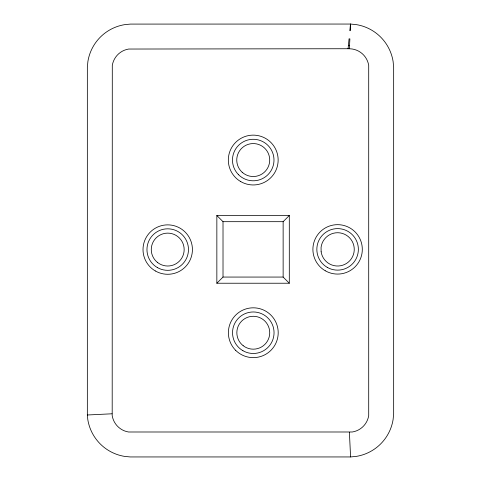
<?xml version="1.0" encoding="UTF-8"?>
<svg xmlns="http://www.w3.org/2000/svg" width="481" height="481" viewBox="0 0 481 481"><rect width="100%" height="100%" fill="white"/><g stroke="black" fill="none" stroke-linecap="round" stroke-linejoin="round"><path stroke-width="0.72" d="M350.589 24.062L350.264 30.706L349.843 30.664L350.487 24.05L356.253 24.609A44.468 44.468 0 0 1 393.103 61.46L393.656 67.13L393.656 413.876L393.103 419.54A44.468 44.468 0 0 1 356.253 456.397L350.589 456.944L130.303 456.95L124.639 456.403A44.468 44.468 0 0 1 87.789 419.552L87.344 414.989L87.344 67.16L87.897 61.49A44.468 44.468 0 0 1 124.747 24.639L130.411 24.092L350.487 24.05M348.094 48.725L348.418 45.358L349.561 45.358L348.43 45.25L349.056 38.811L349.873 38.889L349.398 48.725L128.667 49.044A19.751 19.751 0 0 0 112.295 65.41L112.193 415.632A19.751 19.751 0 0 0 128.559 431.998L352.332 431.992A19.751 19.751 0 0 0 368.705 415.62L368.705 65.38A19.751 19.751 0 0 0 352.332 49.014L348.106 48.599M216.847 283.231L223.016 277.062L283.135 277.062L289.303 283.231L289.303 215.512L216.847 215.512L216.847 283.231L289.303 283.231M216.847 215.512L223.016 221.681L283.135 221.681L289.303 215.512M87.344 414.989L112.013 413.792M349.392 432.275L350.589 456.944M283.135 221.681L283.135 277.062M223.016 221.681L223.016 277.062M321.134 251.803L321.067 247.456A16.649 16.649 0 0 1 346.332 235.191A16.649 16.649 0 0 1 346.771 263.269A16.649 16.649 0 0 1 321.134 251.803M325.252 270.767A24.705 24.705 0 0 0 362.313 249.374A24.705 24.705 0 0 0 325.252 227.976A24.705 24.705 0 0 0 325.252 270.767M327.224 267.352A20.761 20.761 0 0 0 358.369 249.374A20.761 20.761 0 0 0 327.224 231.391A20.761 20.761 0 0 0 327.224 267.352M243.182 345.701A16.444 16.444 0 0 0 269.576 334.992A16.444 16.444 0 0 0 247.114 317.49A16.444 16.444 0 0 0 243.182 345.701M157.708 262.62A16.444 16.444 0 0 0 184.019 251.719A16.444 16.444 0 0 0 161.424 234.379A16.444 16.444 0 0 0 157.708 262.62M242.208 172.288A16.474 16.474 0 0 0 269.354 163.468A16.474 16.474 0 0 0 248.142 144.372A16.474 16.474 0 0 0 242.208 172.288M155.363 270.971A24.705 24.705 0 0 0 192.424 249.573A24.705 24.705 0 0 0 155.363 228.18A24.705 24.705 0 0 0 155.363 270.971M157.335 267.55A20.761 20.761 0 0 0 188.474 249.573A20.761 20.761 0 0 0 157.335 231.595A20.761 20.761 0 0 0 157.335 267.55M240.777 181.62A24.916 24.916 0 0 0 278.15 160.041A24.916 24.916 0 0 0 240.777 138.468A24.916 24.916 0 0 0 240.777 181.62M238.558 174.723A20.761 20.761 0 0 0 273.286 165.416A20.761 20.761 0 0 0 247.859 139.989A20.761 20.761 0 0 0 238.558 174.723M235.678 350.342A24.916 24.916 0 0 0 277.357 339.171A24.916 24.916 0 0 0 246.843 308.664A24.916 24.916 0 0 0 235.678 350.342M242.911 350.703A20.761 20.761 0 0 0 274.05 332.726A20.761 20.761 0 0 0 242.911 314.748A20.761 20.761 0 0 0 242.911 350.703"/></g></svg>
